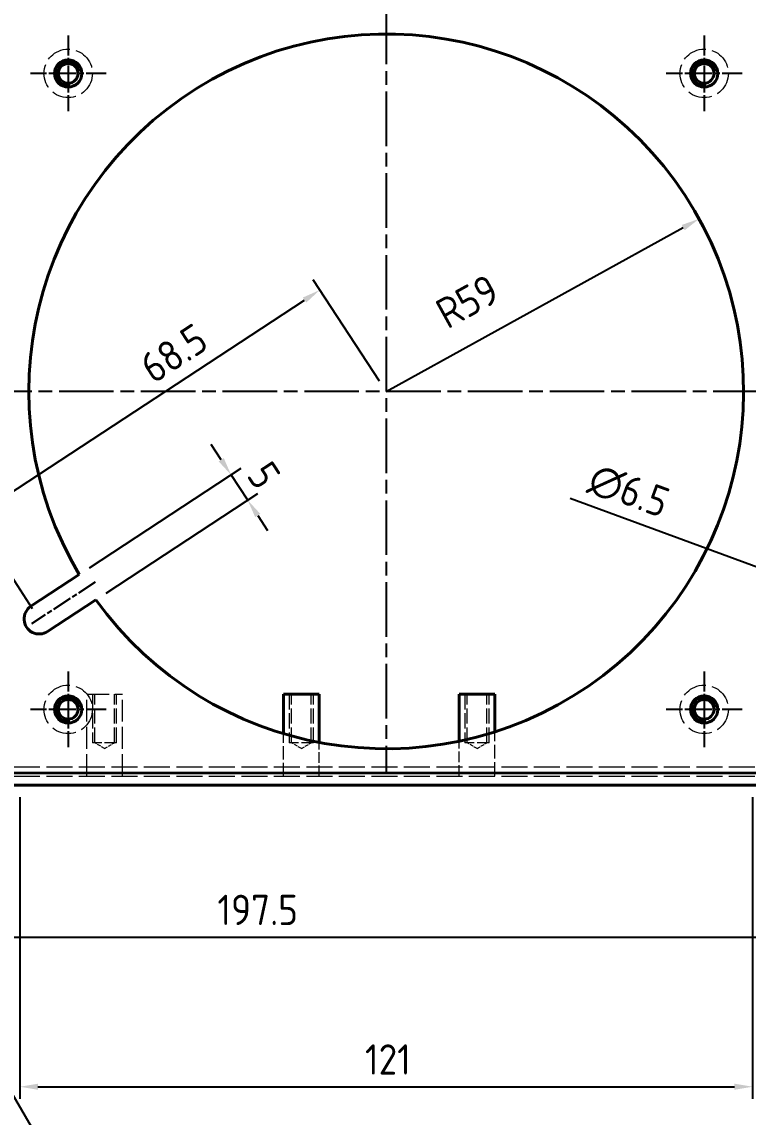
# Model space of a CAD drawing. Header units: millimetres. Extents: x 0 to 1682, y 0 to 1188.
# Drawn here: x 1265.6 to 1385.5, y 228.7 to 409.5 of the extents above; entities that cross this region are included whole.
import ezdxf

# ---------------------------------------------------------------- set-up
doc = ezdxf.new("R2010")
doc.units = ezdxf.units.MM
doc.header["$LTSCALE"] = 2
doc.linetypes.add('CHAIN', pattern=[0.3543, 0.2362, -0.0295, 0.0591, -0.0295])
doc.linetypes.add('DASHED', pattern=[0.2067, 0.1654, -0.0413])
for name, color, linetype, lineweight in [('가려진 것(ISO)', 2, 'DASHED', 18), ('가려진 좁은 것(ISO)', 2, 'DASHED', 18), ('가시적인 것(ISO)', 3, 'Continuous', 40), ('가시적인 좁은 것(ISO)', 3, 'Continuous', 35), ('기호(ISO)', 5, 'Continuous', 25), ('중심 표식(ISO)', 1, 'Continuous', 25), ('중심선(ISO)', 1, 'Continuous', 25), ('치수(ISO)', 2, 'Continuous', 25)]:
    doc.layers.add(name, color=color, linetype=linetype, lineweight=lineweight)
doc.styles.add('치수 텍스트_PSTEK_POSCO', font='isocp.shx')
doc.dimstyles.new('치수_PSTEK_POSCO', dxfattribs={"dimscale": 2, "dimtxt": 2.5, "dimasz": 1.5, "dimexe": 1, "dimexo": 1, "dimgap": 1, "dimtad": 1, "dimrnd": 1e-08, "dimdsep": 46, "dimtxsty": '치수 텍스트_PSTEK_POSCO', "dimcen": 0.09, "dimdle": 10, "dimclrd": 7, "dimclre": 7, "dimclrt": 2, "dimadec": 1, "dimazin": 2, "dimtfac": 1, "dimtmove": 0, "dimatfit": 3, "dimfxl": 0, "dimtolj": 1, "dimlwd": -1, "dimlwe": -1, "dimarcsym": 0})
doc.dimstyles.new('치수_PSTEK_POSCO$7', dxfattribs={"dimscale": 2, "dimtxt": 2.5, "dimasz": 2.5, "dimexe": 1, "dimexo": 1, "dimgap": 1, "dimtad": 1, "dimrnd": 1e-08, "dimdsep": 46, "dimtxsty": '치수 텍스트_PSTEK_POSCO', "dimcen": 0.09, "dimdle": 10, "dimclrd": 7, "dimclre": 7, "dimclrt": 2, "dimadec": 1, "dimazin": 2, "dimtfac": 1, "dimtmove": 0, "dimatfit": 3, "dimfxl": 0, "dimtolj": 1, "dimlwd": -1, "dimlwe": -1, "dimarcsym": 0})

# ---------------------------------------------------------------- blocks, each defined once
blk = doc.blocks.new('*D70')
at = {"layer": 'Defpoints', "color": 0, "transparency": 16777216}
for p in [(1213.21, 287.41), (1410.71, 287.41), (1410.71, 258.41)]:
    blk.add_point(p, dxfattribs=at)
at = {"layer": '치수(ISO)', "color": 7, "transparency": 16777216}
for p, q in [((1213.21, 285.41), (1213.21, 256.41)), ((1410.71, 285.41), (1410.71, 256.41)), ((1216.21, 258.41), (1407.71, 258.41))]:
    blk.add_line(p, q, dxfattribs=at)
for points in [[(1216.21, 258.91), (1216.21, 257.91), (1213.21, 258.41)], [(1407.71, 258.91), (1407.71, 257.91), (1410.71, 258.41)]]:
    blk.add_solid(points, dxfattribs=at)
at = {"layer": '치수(ISO)', "color": 2, "transparency": 16777216, "insert": (1297.85, 262.91), "char_height": 5, "attachment_point": 4, "style": '치수 텍스트_PSTEK_POSCO'}
blk.add_mtext('\\A1;197.5', dxfattribs=at)
blk = doc.blocks.new('*D82')
at = {"layer": 'Defpoints', "color": 0, "transparency": 16777216}
for p in [(1377.38, 377), (1325.71, 348.51)]:
    blk.add_point(p, dxfattribs=at)
at = {"layer": '치수(ISO)', "color": 7, "transparency": 16777216}
blk.add_line((1325.71, 348.51), (1374.75, 375.55), dxfattribs=at)
blk.add_solid([(1374.51, 375.99), (1374.99, 375.11), (1377.38, 377)], dxfattribs=at)
at = {"layer": '치수(ISO)', "color": 2, "transparency": 16777216, "insert": (1334.61, 360.9), "char_height": 5, "attachment_point": 4, "rotation": 28.8722, "style": '치수 텍스트_PSTEK_POSCO'}
blk.add_mtext('\\A1;R59', dxfattribs=at)
blk = doc.blocks.new('*D83')
at = {"layer": 'Defpoints', "color": 0, "transparency": 16777216}
for p in [(1314.74, 365.24), (1325.71, 348.51), (1268.42, 310.95)]:
    blk.add_point(p, dxfattribs=at)
at = {"layer": '치수(ISO)', "color": 7, "transparency": 16777216}
for p, q in [((1324.61, 350.18), (1313.65, 366.91)), ((1259.97, 329.32), (1312.24, 363.59)), ((1267.33, 312.63), (1256.36, 329.35))]:
    blk.add_line(p, q, dxfattribs=at)
for points in [[(1311.96, 364.01), (1312.51, 363.17), (1314.74, 365.24)], [(1259.69, 329.74), (1260.24, 328.91), (1257.46, 327.68)]]:
    blk.add_solid(points, dxfattribs=at)
at = {"layer": '치수(ISO)', "color": 2, "transparency": 16777216, "insert": (1285.94, 351.73), "char_height": 5, "attachment_point": 4, "rotation": 33.25, "style": '치수 텍스트_PSTEK_POSCO'}
blk.add_mtext('\\A1;68.5', dxfattribs=at)
blk = doc.blocks.new('*D84')
at = {"layer": 'Defpoints', "color": 0, "transparency": 16777216}
for p in [(1300.11, 334.72), (1275.04, 318.28), (1277.78, 314.1)]:
    blk.add_point(p, dxfattribs=at)
at = {"layer": '치수(ISO)', "color": 7, "transparency": 16777216}
for p, q in [((1298.47, 337.23), (1296.82, 339.74)), ((1276.72, 319.38), (1301.78, 335.81)), ((1302.85, 330.54), (1300.11, 334.72)), ((1279.46, 315.2), (1304.53, 331.63)), ((1304.5, 328.03), (1306.14, 325.52))]:
    blk.add_line(p, q, dxfattribs=at)
for points in [[(1298.89, 337.5), (1298.05, 336.95), (1300.11, 334.72)], [(1304.92, 328.3), (1304.08, 327.75), (1302.85, 330.54)]]:
    blk.add_solid(points, dxfattribs=at)
at = {"layer": '치수(ISO)', "color": 2, "transparency": 16777216, "insert": (1304.64, 336.02), "char_height": 5, "attachment_point": 4, "rotation": 303.25, "style": '치수 텍스트_PSTEK_POSCO'}
blk.add_mtext('\\A1;5', dxfattribs=at)
blk = doc.blocks.new('*D88')
at = {"layer": 'Defpoints', "color": 0, "transparency": 16777216}
for p in [(1400.16, 314.63), (1406.26, 312.39)]:
    blk.add_point(p, dxfattribs=at)
at = {"layer": '치수(ISO)', "color": 7, "transparency": 16777216}
for p, q in [((1397.34, 315.66), (1356.08, 330.8)), ((1406.26, 312.39), (1400.16, 314.63)), ((1409.08, 311.36), (1411.89, 310.33))]:
    blk.add_line(p, q, dxfattribs=at)
for points in [[(1397.51, 316.13), (1397.17, 315.19), (1400.16, 314.63)], [(1409.25, 311.83), (1408.91, 310.89), (1406.26, 312.39)]]:
    blk.add_solid(points, dxfattribs=at)
at = {"layer": '치수(ISO)', "color": 2, "transparency": 16777216, "insert": (1359.5, 334.34), "char_height": 5, "attachment_point": 4, "rotation": 339.8565, "style": '치수 텍스트_PSTEK_POSCO'}
blk.add_mtext('\\A1;∅6.5', dxfattribs=at)
blk = doc.blocks.new('*D93')
at = {"layer": 'Defpoints', "color": 0, "transparency": 16777216}
for p in [(1265.21, 283.51), (1386.21, 283.51), (1386.21, 233.71)]:
    blk.add_point(p, dxfattribs=at)
at = {"layer": '치수(ISO)', "color": 7, "transparency": 16777216}
for p, q in [((1265.21, 281.51), (1265.21, 231.71)), ((1386.21, 281.51), (1386.21, 231.71)), ((1268.21, 233.71), (1383.21, 233.71))]:
    blk.add_line(p, q, dxfattribs=at)
for points in [[(1268.21, 234.21), (1268.21, 233.21), (1265.21, 233.71)], [(1383.21, 234.21), (1383.21, 233.21), (1386.21, 233.71)]]:
    blk.add_solid(points, dxfattribs=at)
at = {"layer": '치수(ISO)', "color": 2, "transparency": 16777216, "insert": (1322.21, 238.21), "char_height": 5, "attachment_point": 4, "style": '치수 텍스트_PSTEK_POSCO'}
blk.add_mtext('\\A1;121', dxfattribs=at)

msp = doc.modelspace()

# ---------------------------------------------------------------- linework, layer by layer
at = {"layer": '가려진 것(ISO)', "ltscale": 11.209118}
msp.add_line((1276.2604, 298.5118), (1282.1604, 298.5118), dxfattribs=at)
at = {"layer": '가려진 것(ISO)', "ltscale": 10.885341}
for p, q in [((1276.2604, 285.0118), (1276.2604, 298.5118)), ((1282.1604, 285.0118), (1282.1604, 298.5118))]:
    msp.add_line(p, q, dxfattribs=at)
at = {"layer": '가려진 것(ISO)', "ltscale": 7.618686}
for p, q in [((1277.2104, 298.5118), (1277.2104, 290.5118)), ((1277.5894, 290.5118), (1277.5894, 298.5118)), ((1280.8314, 290.5118), (1280.8314, 298.5118)), ((1281.2104, 290.5118), (1281.2104, 298.5118)), ((1309.7104, 298.5118), (1309.7104, 290.5118)), ((1310.0894, 290.5118), (1310.0894, 298.5118)), ((1313.3314, 290.5118), (1313.3314, 298.5118)), ((1313.7104, 290.5118), (1313.7104, 298.5118)), ((1338.7104, 298.5118), (1338.7104, 290.5118)), ((1339.0894, 290.5118), (1339.0894, 298.5118)), ((1342.3314, 290.5118), (1342.3314, 298.5118)), ((1342.7104, 290.5118), (1342.7104, 298.5118))]:
    msp.add_line(p, q, dxfattribs=at)
at = {"layer": '가려진 것(ISO)', "ltscale": 6.65414}
msp.add_line((1308.7604, 285.0118), (1308.7604, 291.999), dxfattribs=at)
at = {"layer": '가려진 것(ISO)', "ltscale": 6.949014}
msp.add_line((1343.6604, 285.0118), (1343.6604, 292.3086), dxfattribs=at)
at = {"layer": '가려진 것(ISO)', "ltscale": 5.983681}
for p, q in [((1281.2104, 290.5118), (1277.2104, 290.5118)), ((1313.7104, 290.5118), (1309.7104, 290.5118)), ((1342.7104, 290.5118), (1338.7104, 290.5118))]:
    msp.add_line(p, q, dxfattribs=at)
at = {"layer": '가려진 것(ISO)', "ltscale": 1.800898}
for p, q in [((1279.2104, 289.5378), (1277.5894, 290.5118)), ((1279.2104, 289.5378), (1280.8314, 290.5118)), ((1311.7104, 289.5378), (1310.0894, 290.5118)), ((1311.7104, 289.5378), (1313.3314, 290.5118)), ((1340.7104, 289.5378), (1339.0894, 290.5118)), ((1340.7104, 289.5378), (1342.3314, 290.5118))]:
    msp.add_line(p, q, dxfattribs=at)
at = {"layer": '가려진 것(ISO)', "ltscale": 5.279723}
msp.add_line((1314.6604, 285.0118), (1314.6604, 290.5558), dxfattribs=at)
at = {"layer": '가려진 것(ISO)', "ltscale": 5.469842}
msp.add_line((1337.7604, 285.0118), (1337.7604, 290.7554), dxfattribs=at)
at = {"layer": '가려진 것(ISO)', "ltscale": 12.980641}
msp.add_line((1205.2104, 285.0118), (1586.2104, 285.0118), dxfattribs=at)
at = {"layer": '가려진 것(ISO)', "ltscale": 12.159042}
for centre in [(1273.2104, 401.0118), (1378.2104, 401.0118), (1273.2104, 296.0118), (1378.2104, 296.0118)]:
    msp.add_circle(centre, 4, dxfattribs=at)
at = {"layer": '가려진 좁은 것(ISO)', "ltscale": 12.980641}
msp.add_line((1205.2104, 286.5118), (1586.2104, 286.5118), dxfattribs=at)
at = {"layer": '가시적인 것(ISO)'}
for p, q in [((1267.0541, 313.0444), (1275.0431, 318.2823)), ((1277.7846, 314.1008), (1269.7956, 308.863)), ((1308.7604, 298.5118), (1314.6604, 298.5118)), ((1308.7604, 291.999), (1308.7604, 298.5118)), ((1314.6604, 290.5558), (1314.6604, 298.5118)), ((1337.7604, 298.5118), (1343.6604, 298.5118)), ((1337.7604, 290.7554), (1337.7604, 298.5118)), ((1343.6604, 292.3086), (1343.6604, 298.5118)), ((1586.2104, 283.5118), (1205.2104, 283.5118))]:
    msp.add_line(p, q, dxfattribs=at)
for centre, radius in [((1273.2104, 401.0118), 2.25), ((1378.2104, 401.0118), 2.25), ((1273.2104, 401.0118), 1.621), ((1378.2104, 401.0118), 1.621), ((1273.2104, 296.0118), 2.25), ((1273.2104, 296.0118), 1.621), ((1378.2104, 296.0118), 2.25), ((1378.2104, 296.0118), 1.621)]:
    msp.add_circle(centre, radius, dxfattribs=at)
for centre, radius, start, end in [((1325.7104, 348.5118), 59, 215.678514, 210.821486), ((1268.4248, 310.9537), 2.5, 123.25, 303.25)]:
    msp.add_arc(centre, radius, start, end, dxfattribs=at)
at = {"layer": '가시적인 좁은 것(ISO)'}
msp.add_line((1205.2104, 285.5118), (1586.2104, 285.5118), dxfattribs=at)
for centre in [(1273.2104, 401.0118), (1378.2104, 401.0118), (1273.2104, 296.0118), (1378.2104, 296.0118)]:
    msp.add_arc(centre, 2, 10, 280, dxfattribs=at)
at = {"layer": '중심 표식(ISO)', "linetype": 'CHAIN', "ltscale": 19.051651}
for p, q in [((1325.7104, 411.5118), (1325.7104, 285.5118)), ((1388.7104, 348.5118), (1262.7104, 348.5118))]:
    msp.add_line(p, q, dxfattribs=at)
at = {"layer": '중심 표식(ISO)', "linetype": 'CHAIN', "ltscale": 6.944946}
for p, q in [((1273.2104, 407.2618), (1273.2104, 394.7618)), ((1378.2104, 407.2618), (1378.2104, 394.7618)), ((1279.4604, 401.0118), (1266.9604, 401.0118)), ((1384.4604, 401.0118), (1371.9604, 401.0118)), ((1273.2104, 302.2618), (1273.2104, 289.7618)), ((1378.2104, 302.2618), (1378.2104, 289.7618)), ((1279.4604, 296.0118), (1266.9604, 296.0118)), ((1384.4604, 296.0118), (1371.9604, 296.0118))]:
    msp.add_line(p, q, dxfattribs=at)
at = {"layer": '중심선(ISO)', "linetype": 'CHAIN', "ltscale": 6.974388}
msp.add_line((1277.6683, 317.014), (1267.1704, 310.1313), dxfattribs=at)

# ---------------------------------------------------------------- dimensions: what is measured, and where the dimension line sits
at = {"layer": '치수(ISO)', "color": 7}
dim = msp.add_radius_dim(center=(1325.7104, 348.5118), mpoint=(1377.3767, 377.0004), dimstyle='치수_PSTEK_POSCO', override={"dimdec": 2, "dimcen": 0, "dimdle": 0, "dimtp": 0, "dimtm": 0, "dimtdec": 2, "dimtofl": 0, "dimtmove": 2}, dxfattribs=at)
dim.commit()
dim.dimension.update_dxf_attribs({"geometry": '*D82', "text_midpoint": (1338.9229, 363.281), "dimtype": 164})
for base, p1, p2, angle, override, picture, middle in [((1314.7446, 365.2375), (1268.4248, 310.9537), (1325.7104, 348.5118), 213.25, {"dimdec": 2, "dimtp": 0, "dimtm": 0, "dimtdec": 2, "dimtofl": 0, "dimatfit": 1}, '*D83', (1293.0097, 350.9875)), ((1300.112, 334.7181), (1277.7846, 314.1008), (1275.0431, 318.2823), 123.25, {"dimdec": 2, "dimtp": 0, "dimtm": 0, "dimtdec": 2, "dimtofl": 1, "dimatfit": 1}, '*D84', (1301.4827, 332.6274)), ((1410.7104, 258.4149), (1213.2104, 287.4118), (1410.7104, 287.4118), 180, {"dimdec": 2, "dimtp": 0, "dimtm": 0, "dimtdec": 2, "dimtofl": 0, "dimatfit": 1}, '*D70', (1304.4604, 258.4149))]:
    dim = msp.add_linear_dim(base=base, p1=p1, p2=p2, angle=angle, dimstyle='치수_PSTEK_POSCO', override=override, dxfattribs=at)
    dim.commit()
    dim.dimension.update_dxf_attribs({"geometry": picture, "text_midpoint": middle, "dimtype": 160})
dim = msp.add_diameter_dim_2p(p1=(1406.2616, 312.3926), p2=(1400.1592, 314.631), dimstyle='치수_PSTEK_POSCO', override={"dimdec": 2, "dimlfac": 1, "dimtp": 0, "dimtm": 0, "dimtdec": 2, "dimatfit": 2}, dxfattribs=at)
dim.commit()
dim.dimension.update_dxf_attribs({"geometry": '*D88', "text_midpoint": (1363.4489, 328.0967), "dimtype": 163})
dim = msp.add_linear_dim(base=(1386.2104, 233.7052), p1=(1265.2104, 283.5118), p2=(1386.2104, 283.5118), dimstyle='치수_PSTEK_POSCO', override={"dimdec": 2, "dimtp": 0, "dimtm": 0, "dimtdec": 2, "dimtofl": 0, "dimatfit": 1}, dxfattribs=at)
dim.commit()
dim.dimension.update_dxf_attribs({"geometry": '*D93', "text_midpoint": (1325.7104, 233.7052), "dimtype": 160})

# ---------------------------------------------------------------- leaders
at = {"layer": '기호(ISO)', "color": 7, "annotation_type": 0, "has_hookline": 1, "hookline_direction": 0, "text_width": 92.269}
msp.add_leader([(1229.9453, 291.014), (1274.0993, 215.0977), (1279.0993, 215.0977)], dimstyle='치수_PSTEK_POSCO$7', override={"dimtad": 0}, dxfattribs=at)

doc.saveas('drawing.dxf')
